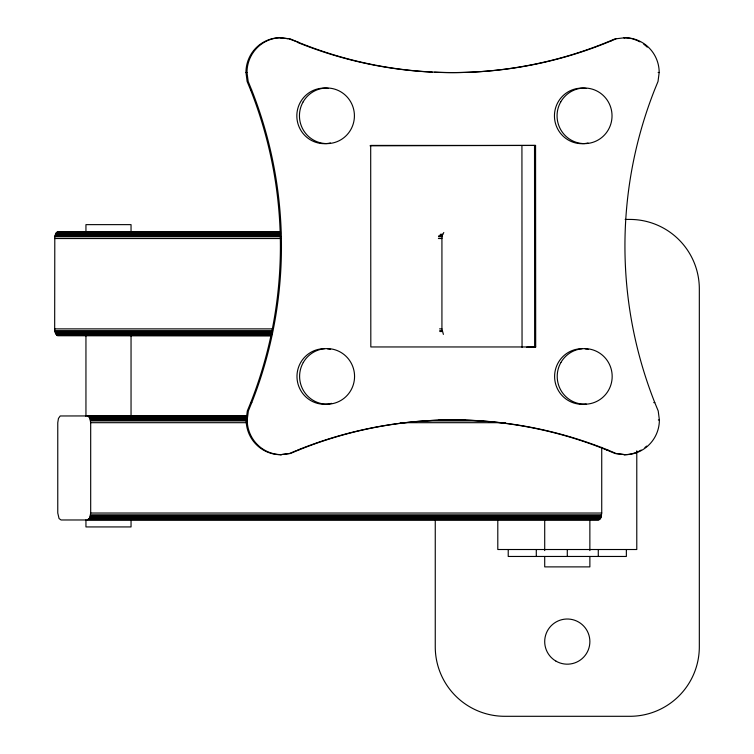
<?xml version="1.0" encoding="UTF-8"?>
<svg xmlns="http://www.w3.org/2000/svg" width="754" height="754" viewBox="0 0 754 754"><rect width="100%" height="100%" fill="white"/><g stroke="black" fill="none" stroke-linecap="round" stroke-linejoin="round"><path stroke-width="1.13" d="M87.398 519.977L89.717 517.941L90.687 513.031L90.687 422.692L89.717 417.773L87.398 415.737M247.105 415.737L60.207 415.972L58.444 418.461L57.766 422.692L57.766 513.031L59.057 518.545L61.055 519.977L598.44 519.977L600.759 517.941L601.73 513.031L601.73 447.329M271.449 335.822L57.436 335.587L55.438 333.108L54.674 328.876L54.797 236.728L56.126 233.014L58.397 231.582L280.045 231.582M443.39 334.39L441.929 328.876L441.929 238.528L442.428 235.06L443.795 232.515M631.569 38.661A34.75 34.345 88.4 0 0 623.765 37.757L624.812 37.728A34.75 34.345 88.4 0 1 659.184 72.478L658.016 81.47L654.595 89.849A421.279 416.453 88.4 0 0 654.774 402.57L658.214 410.949L659.382 419.94A34.75 34.345 88.4 0 1 625.057 454.681L616.169 453.503L607.884 450.025A421.279 416.453 88.4 0 0 298.744 450.006L290.46 453.474L280.526 454.69A34.75 34.345 88.4 0 1 246.153 419.94L247.321 410.949L250.743 402.57A421.279 416.453 88.4 0 0 250.564 89.849L247.123 81.47L245.955 72.478A34.75 34.345 88.4 0 1 280.281 37.728L290.224 38.888L298.509 42.356A419.629 414.813 88.4 0 0 611.786 40.641L615.924 38.906M281.572 454.662A34.75 34.345 88.4 0 1 247.199 419.912L248.368 410.921L251.798 402.532A421.279 416.453 88.4 0 0 251.61 89.82L248.179 81.441L247.001 72.441A34.75 34.345 88.4 0 1 281.327 37.7M434.502 72.224A419.629 414.813 88.4 0 0 610.731 40.669L614.878 38.935L624.812 37.728M296.661 450.468L289.413 453.503L280.526 454.69M289.168 38.916L298.509 42.356M610.731 40.669L611.786 40.641M245.955 72.478L247.001 72.441M658.138 72.507L659.184 72.478M250.564 89.849L251.61 89.82M370.016 145.814L535.566 145.437L535.689 346.963L526.631 347.226M250.743 402.57L251.798 402.532M653.727 402.598L654.774 402.57M246.153 419.94L247.199 419.912M658.336 419.969L659.382 419.94M298.744 450.006L297.698 450.034A421.279 416.453 88.4 0 1 606.829 450.053L607.884 450.025M606.829 450.053L615.113 453.531L625.057 454.681M535.566 145.437L370.695 145.418L370.817 346.953L535.689 346.963M625.16 219.423L629.835 219.423A69.491 69.491 0 0 1 699.326 288.914L699.326 646.809A69.491 69.491 0 0 1 629.835 716.3L504.746 716.3A69.491 69.491 0 0 1 435.256 646.809L435.256 519.657M57.436 231.817L279.904 231.817M56.974 232.109L280.62 232.109M56.531 232.515L280.177 232.515M56.126 233.014L279.772 233.014M55.758 233.617L280.582 233.617M55.438 234.296L280.262 234.296M440.345 234.296L442.702 234.296M55.174 235.06L279.988 235.06M440.072 235.06L442.428 235.06M54.957 235.87L279.781 235.87M438.687 235.87L442.212 235.87M54.797 236.728L280.799 236.728M438.526 236.728L442.061 236.728M54.674 238.528L280.667 238.528M438.404 238.528L441.929 238.528M54.674 328.876L272.43 328.876M439.573 328.876L441.929 328.876M54.797 330.667L272.562 330.667M439.705 330.667L442.061 330.667M54.957 331.534L271.534 331.534M439.855 331.534L442.212 331.534M55.174 332.344L271.751 332.344M55.438 333.108L272.024 333.108M55.758 333.786L272.345 333.786M56.126 334.39L271.534 334.39M56.531 334.889L270.761 334.889M56.974 335.294L271.195 335.294M57.436 335.587L271.6 335.587M88.246 415.972L247.208 415.972M88.652 416.265L246.445 416.265M89.038 416.67L246.822 416.67M89.396 417.179L247.18 417.179M89.717 417.773L247.51 417.773M90.009 418.461L246.615 418.461M90.244 419.215L246.85 419.215M90.433 420.025L247.048 420.025M438.979 420.025L464.888 420.025M90.574 420.892L247.18 420.892M423.814 420.892L482.683 420.892M90.687 422.692L247.293 422.692M400.374 422.692L505.171 422.692M90.687 513.031L601.73 513.031M90.574 514.831L601.617 514.831M90.433 515.689L601.475 515.689M90.244 516.509L601.287 516.509M90.009 517.263L601.051 517.263M89.717 517.941L600.759 517.941M89.396 518.545L600.438 518.545M89.038 519.054L600.08 519.054M88.652 519.449L599.694 519.449M88.246 519.742L599.289 519.742M280.281 37.728L288.056 38.765M534.52 145.465L534.643 346.991M521.928 145.824L522.051 347.349M636.781 450.826L636.781 549.515L497.8 549.515L497.8 520.147M626.357 549.515L626.357 556.461L508.224 556.461L508.224 549.515M598.28 549.515L598.28 556.461M589.864 520.081L589.864 550.599M589.873 556.461L589.873 566.885L544.708 566.885L544.708 556.461M567.291 549.515L567.291 556.461M544.708 520.081L544.708 550.599M536.292 549.515L536.292 556.461M131.045 231.685L131.045 224.635L85.947 224.635L85.947 231.685M131.045 335.2L131.045 416.359M131.045 519.874L131.045 526.933L85.947 526.933L85.947 519.874M85.947 335.2L85.947 416.359M331.59 403.333A27.794 27.474 88.4 0 1 297.217 380.11A27.794 27.474 88.4 0 1 324.446 348.687M327.519 348.857A27.794 27.474 88.4 0 1 330.572 349.385M588.063 142.996A27.794 27.474 88.4 0 1 554.463 116.945A27.794 27.474 88.4 0 1 586.009 88.416M330.45 142.977A27.794 27.474 88.4 0 1 296.85 116.927A27.794 27.474 88.4 0 1 328.395 88.397M432.174 72.12A419.629 414.813 88.4 0 1 375.567 65.41M374.427 65.193A419.629 414.813 88.4 0 1 297.453 42.384M632.653 38.944A34.75 34.345 88.4 0 1 639.967 41.866M643.775 44.26A34.75 34.345 88.4 0 1 647.252 47.153M646.659 446.085A34.75 34.345 88.4 0 1 644.915 447.537M641.183 450.063A34.75 34.345 88.4 0 1 624.01 454.709M586.188 403.984A27.794 27.474 88.4 0 1 554.68 378.574A27.794 27.474 88.4 0 1 582.06 348.706M585.132 348.876A27.794 27.474 88.4 0 1 588.186 349.404M556 661.154A22.582 22.582 0 0 0 589.873 641.597A22.582 22.582 0 0 0 556 622.031A22.582 22.582 0 0 0 556 661.154M303.278 362.504A27.794 27.474 88.4 0 0 327.104 404.201A27.794 27.474 88.4 0 0 350.874 362.514A27.794 27.474 88.4 0 0 303.278 362.504M560.74 101.922A27.794 27.474 88.4 0 0 584.567 143.628A27.794 27.474 88.4 0 0 608.337 101.931A27.794 27.474 88.4 0 0 560.74 101.922M303.127 101.903A27.794 27.474 88.4 0 0 326.953 143.609A27.794 27.474 88.4 0 0 350.723 101.913A27.794 27.474 88.4 0 0 303.127 101.903M560.891 362.523A27.794 27.474 88.4 0 0 584.718 404.219A27.794 27.474 88.4 0 0 608.487 362.533A27.794 27.474 88.4 0 0 560.891 362.523"/></g></svg>
